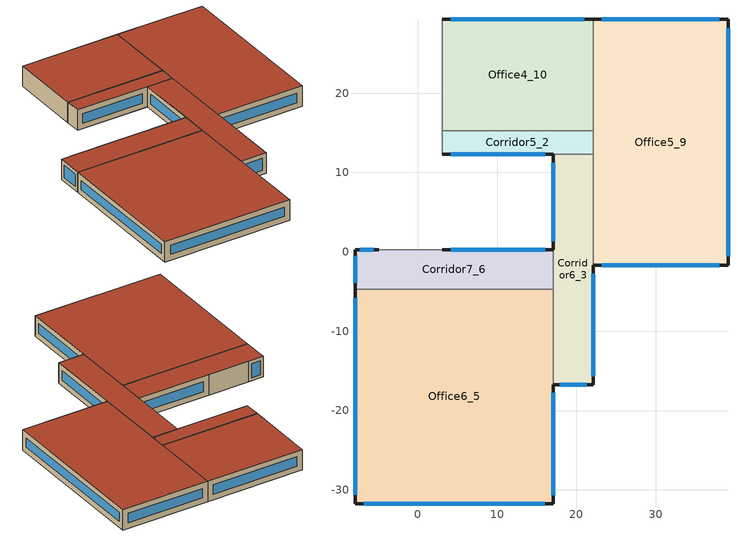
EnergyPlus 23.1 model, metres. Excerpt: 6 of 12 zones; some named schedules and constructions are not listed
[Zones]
Corridor5_2
 floor outside (90.1-2019 Nonresidential CZ 0 Exterior Floor (Mass)): 3.11,15.28 22.11,15.28 22.11,12.28 3.11,12.28 z7.07
 wall outside (90.1-2019 Nonresidential CZ 0 Exterior Wall (Mass)): 3.11,12.28 17.11,12.28 z7.07:11.07
 wall to Corridor4_4 (Interior Partition (Mass)): 3.11,15.28 3.11,12.28 z7.07:11.07
 wall to Corridor6_3 (Interior Partition (Mass)): 17.11,12.28 22.11,12.28 z7.07:11.07
 wall to Office5_9 (Interior Partition (Mass)): 22.11,12.28 22.11,15.28 z7.07:11.07
 wall to Office4_10 (Interior Partition (Mass)): 22.11,15.28 3.11,15.28 z7.07:11.07
 window (DoublePaneLoEe2): 4.16,12.28 16.05,12.28 z8.13:10.02
 roof outside (90.1-2019 Nonresidential CZ 0 Exterior Roof (Mass)): 3.11,15.28 3.11,12.28 22.11,12.28 22.11,15.28 z11.07
Corridor6_3
 floor outside (90.1-2019 Nonresidential CZ 0 Exterior Floor (Mass)): 17.11,12.28 22.11,12.28 22.11,-16.72 17.11,-16.72 z7.07
 wall outside (90.1-2019 Nonresidential CZ 0 Exterior Wall (Mass)): 17.11,12.28 17.11,0.28 / 17.11,-16.72 22.11,-16.72 22.11,-1.72 z7.07:11.07
 wall to Office6_5 (Interior Partition (Mass)): 17.11,-4.72 17.11,-16.72 z7.07:11.07
 wall to Corridor7_6 (Interior Partition (Mass)): 17.11,0.28 17.11,-4.72 z7.07:11.07
 wall to Office5_9 (Interior Partition (Mass)): 22.11,-1.72 22.11,12.28 z7.07:11.07
 window (DoublePaneLoEe2): 17.11,11.25 17.11,1.32 z8.11:10.04; 17.92,-16.72 21.29,-16.72 z7.89:10.26; 22.11,-15.65 22.11,-2.78 z8.14:10.01
 roof outside (90.1-2019 Nonresidential CZ 0 Exterior Roof (Mass)): 17.11,12.28 17.11,-16.72 22.11,-16.72 22.11,12.28 z11.07
Office6_5
 floor outside (90.1-2019 Nonresidential CZ 0 Exterior Floor (Mass)): -7.89,-31.72 -7.89,-4.72 17.11,-4.72 17.11,-31.72 z7.07
 wall outside (90.1-2019 Nonresidential CZ 0 Exterior Wall (Mass)): -7.89,-4.72 -7.89,-31.72 17.11,-31.72 17.11,-16.72 z7.07:11.07
 wall to Corridor7_6 (Interior Partition (Mass)): 17.11,-4.72 -7.89,-4.72 z7.07:11.07
 window (DoublePaneLoEe2): -6.77,-31.72 15.99,-31.72 z8.19:9.95; 17.11,-30.65 17.11,-17.78 z8.14:10.01; -7.89,-5.84 -7.89,-30.59 z8.2:9.95
 roof outside (90.1-2019 Nonresidential CZ 0 Exterior Roof (Mass)): -7.89,-31.72 17.11,-31.72 17.11,-4.72 -7.89,-4.72 z11.07
Corridor7_6
 floor outside (90.1-2019 Nonresidential CZ 0 Exterior Floor (Mass)): -7.89,-4.72 -7.89,0.28 17.11,0.28 17.11,-4.72 z7.07
 wall outside (90.1-2019 Nonresidential CZ 0 Exterior Wall (Mass)): -4.89,0.28 -7.89,0.28 -7.89,-4.72 / 17.11,0.28 3.11,0.28 z7.07:11.07
 wall to Corridor4_4 (Interior Partition (Mass)_FLIPPED): 3.11,0.28 -4.89,0.28 z7.07:11.07
 window (DoublePaneLoEe2): -5.52,0.28 -7.27,0.28 z7.7:10.45; 16.05,0.28 4.16,0.28 z8.13:10.02; -7.89,-0.53 -7.89,-3.9 z7.89:10.26
 roof outside (90.1-2019 Nonresidential CZ 0 Exterior Roof (Mass)): -7.89,-4.72 17.11,-4.72 17.11,0.28 -7.89,0.28 z11.07
Office5_9
 floor outside (90.1-2019 Nonresidential CZ 0 Exterior Floor (Mass)): 22.11,-1.72 22.11,29.28 39.11,29.28 39.11,-1.72 z7.07
 wall outside (90.1-2019 Nonresidential CZ 0 Exterior Wall (Mass)): 22.11,-1.72 39.11,-1.72 39.11,29.28 22.11,29.28 z7.07:11.07
 wall to Office4_10 (Interior Partition (Mass)): 22.11,29.28 22.11,15.28 z7.07:11.07
 window (DoublePaneLoEe2): 23.19,-1.72 38.02,-1.72 / 38.02,29.28 23.19,29.28 z8.16:9.99; 39.11,-0.58 39.11,28.15 z8.21:9.94
 roof outside (90.1-2019 Nonresidential CZ 0 Exterior Roof (Mass)): 22.11,-1.72 39.11,-1.72 39.11,29.28 22.11,29.28 z11.07
Office4_10
 floor outside (90.1-2019 Nonresidential CZ 0 Exterior Floor (Mass)): 3.11,29.28 22.11,29.28 22.11,15.28 3.11,15.28 z7.07
 wall outside (90.1-2019 Nonresidential CZ 0 Exterior Wall (Mass)): 22.11,29.28 3.11,29.28 z7.07:11.07
 wall to Corridor4_4 (Interior Partition (Mass)_FLIPPED): 3.11,29.28 3.11,15.28 z7.07:11.07
 window (DoublePaneLoEe2): 21.01,29.28 4.2,29.28 z8.17:9.98
 roof outside (90.1-2019 Nonresidential CZ 0 Exterior Roof (Mass)): 3.11,29.28 3.11,15.28 22.11,15.28 22.11,29.28 z11.07
[Schedule:Week:Daily]
NatVentAvail_Corridor3_1_8: cbb73d07-902a-4671-bbc8-ca8a6dde22cd, a71a417e-d4df-48dd-96e8-f5cebb9f622c, daca385f-3f03-440a-9516-d4134d30dc28, 3987a1c3-85bd-4c42-92fa-4025ebfa69ac, c6b34083-8a2e-4591-a558-b03e2efde80a, 2635f401-7cb6-4885-a873-d83ec9d3d333, b930cbea-39b9-4d41-bc41-e8a4113a257c, cbb73d07-902a-4671-bbc8-ca8a6dde22cd, cbb73d07-902a-4671-bbc8-ca8a6dde22cd, cbb73d07-902a-4671-bbc8-ca8a6dde22cd, cbb73d07-902a-4671-bbc8-ca8a6dde22cd, cbb73d07-902a-4671-bbc8-ca8a6dde22cd
NatVentAvail_Corridor3_1_9: 74230180-4c0a-41b1-a895-da9095738c02, acffe17d-ba74-4bf8-b001-e80e59c8c130, b930cbea-39b9-4d41-bc41-e8a4113a257c, 06485f3a-aade-423b-ac43-24b2eb0fab13, 358d3502-b07b-49e5-a001-90df4720419d, 2cb54b0b-2641-44c5-84a6-8f71fd106f59, 43399a00-a045-4d83-bbb2-3dfe9da4c5b4, 74230180-4c0a-41b1-a895-da9095738c02, 74230180-4c0a-41b1-a895-da9095738c02, 74230180-4c0a-41b1-a895-da9095738c02, 74230180-4c0a-41b1-a895-da9095738c02, 74230180-4c0a-41b1-a895-da9095738c02
NatVentAvail_Corridor3_1_10: a2fb1bfa-c4d9-4130-8ec6-f4b01a015260, b930cbea-39b9-4d41-bc41-e8a4113a257c, f4b05cfc-72e3-484a-9682-a873cfb7f05f, 30cb45e8-6afa-4cbb-8642-6ad9a42456a1, a5cee800-7363-4040-ad6f-e54c5ef976b2, 276f90fc-d980-4af6-b1d0-4bfffd4e3cd2, b50614cd-1746-4bc0-90f0-7d304ac52b2b, a2fb1bfa-c4d9-4130-8ec6-f4b01a015260, a2fb1bfa-c4d9-4130-8ec6-f4b01a015260, a2fb1bfa-c4d9-4130-8ec6-f4b01a015260, a2fb1bfa-c4d9-4130-8ec6-f4b01a015260, a2fb1bfa-c4d9-4130-8ec6-f4b01a015260
NatVentAvail_Corridor3_1_11: b930cbea-39b9-4d41-bc41-e8a4113a257c, 4f301a6f-236c-4310-9b20-a7926faac36f, de92f683-ff83-4cef-9dfa-bdbcabe8895b, 0b61f763-56c2-4a83-9a58-bfa3ed2d6a75, c97d197c-929e-405b-aa0c-30d4b1da4ddb, 45f0b060-53ba-409a-bbf3-dd96b4b6e9e0, 5263bc76-4f65-48ba-90d0-cb96716400e0, b930cbea-39b9-4d41-bc41-e8a4113a257c, b930cbea-39b9-4d41-bc41-e8a4113a257c, b930cbea-39b9-4d41-bc41-e8a4113a257c, b930cbea-39b9-4d41-bc41-e8a4113a257c, b930cbea-39b9-4d41-bc41-e8a4113a257c
NatVentAvail_Corridor3_1_12: be28e230-47f0-480d-8cf6-8eb2f75102ab, c5e26b82-dd70-43ee-84fd-6c98e4705544, 76a52eb4-657f-46a9-891e-94b723149b4f, 23f0be58-1a81-48a8-9a6c-16a9ccec1fa9, c3cb8121-0264-4a7e-8b99-b95473eaebcc, ab1708b4-9434-46e2-8958-fe9d345984b3, a81393ee-eb58-4265-bd76-0f3e2dc411dc, be28e230-47f0-480d-8cf6-8eb2f75102ab, be28e230-47f0-480d-8cf6-8eb2f75102ab, be28e230-47f0-480d-8cf6-8eb2f75102ab, be28e230-47f0-480d-8cf6-8eb2f75102ab, be28e230-47f0-480d-8cf6-8eb2f75102ab
NatVentAvail_Corridor3_1_13: 7d7b8a1c-40be-4adb-82cb-69551fb11ed8, e03a463f-97d7-43ff-b4ed-91e51b1cd1b7, 48262071-2428-4293-94b1-d23b179bbe88, 23e3fbca-68a9-4c4c-8488-be589f267f7b, 6676f34e-c470-47d3-b0b5-80ff68e93c25, 378217e3-61df-4a4c-928a-ff02ea0323e7, 0e8f5745-8426-43ae-ba44-12d5bdafcade, 7d7b8a1c-40be-4adb-82cb-69551fb11ed8, 7d7b8a1c-40be-4adb-82cb-69551fb11ed8, 7d7b8a1c-40be-4adb-82cb-69551fb11ed8, 7d7b8a1c-40be-4adb-82cb-69551fb11ed8, 7d7b8a1c-40be-4adb-82cb-69551fb11ed8
NatVentAvail_Corridor3_1_14: 06d83c67-cca3-4705-af22-2d178984e95e, 9b905370-de81-4ca0-a2c9-79d887a45048, f79c1e54-ff10-4702-a906-8a15145049de, db20b12c-3cb9-4ad7-8c3d-d81ca5d06d17, 7eb0a93c-7be0-43a1-90bd-2422bf6e2bb8, 485d5804-5f80-455c-acca-1022a8f79659, 643e037d-fe35-4a53-b04a-52931c3167e3, 06d83c67-cca3-4705-af22-2d178984e95e, 06d83c67-cca3-4705-af22-2d178984e95e, 06d83c67-cca3-4705-af22-2d178984e95e, 06d83c67-cca3-4705-af22-2d178984e95e, 06d83c67-cca3-4705-af22-2d178984e95e
NatVentAvail_Corridor3_1_15: a0c6edab-b14d-4783-89e0-9dc9a3df6dae, c78fc51e-dcba-485a-ab48-d8f216c6ec5d, 902277fd-d57e-4fb6-bea5-0ef18ca370a4, b393b628-0fa7-4727-933b-61eb40549425, 3c36fa1b-0849-4ff2-9c2d-48a09b6443c6, 98cd1a2e-8658-48e0-be66-a2b67b63571a, 2a14485f-f3bd-4161-82c7-3ce6857f129a, a0c6edab-b14d-4783-89e0-9dc9a3df6dae, a0c6edab-b14d-4783-89e0-9dc9a3df6dae, a0c6edab-b14d-4783-89e0-9dc9a3df6dae, a0c6edab-b14d-4783-89e0-9dc9a3df6dae, a0c6edab-b14d-4783-89e0-9dc9a3df6dae
NatVentAvail_Corridor3_1_16: 0494cb22-4b0c-4090-86ab-2b135fcda9cc, 4091c8a6-ed0a-4f1a-8fa1-ce8d32ba7d3f, 77219de6-0978-454d-a12b-65d9108a852f, adb7e2e0-dfce-4876-8cf2-3553914c4574, 8dd0a794-383e-4f22-b372-b699ebd0992f, 19f0c3df-5c98-4fde-ab79-ff35534fb66b, c2288193-e73d-474a-842d-96b0f3b79609, 0494cb22-4b0c-4090-86ab-2b135fcda9cc, 0494cb22-4b0c-4090-86ab-2b135fcda9cc, 0494cb22-4b0c-4090-86ab-2b135fcda9cc, 0494cb22-4b0c-4090-86ab-2b135fcda9cc, 0494cb22-4b0c-4090-86ab-2b135fcda9cc
NatVentAvail_Corridor3_1_17: 33109c49-f5d3-472f-bd17-42508a1ffa88, 1d1429a2-90b7-4f75-a421-6138da685bef, 5d7694ac-7888-40bc-8940-9f207f44aca5, 66aed7d0-7128-4772-8045-84ab34d9a687, 7d1ebb44-cce3-4f3a-92b2-8306892c4f7b, 08f4a819-a6b1-4143-8366-9abb118e4348, 1f6a0229-8a9e-4734-bf61-7de13560bf0e, 33109c49-f5d3-472f-bd17-42508a1ffa88, 33109c49-f5d3-472f-bd17-42508a1ffa88, 33109c49-f5d3-472f-bd17-42508a1ffa88, 33109c49-f5d3-472f-bd17-42508a1ffa88, 33109c49-f5d3-472f-bd17-42508a1ffa88
NatVentAvail_Corridor3_1_18: 1bd90e57-d958-4346-a1e2-0d562759d591, 586e52e9-df0d-4826-b975-b325054d28a0, 6803c44e-31c4-4556-93ed-9df1956b43a5, 1bd90e57-d958-4346-a1e2-0d562759d591, 4d91c5f3-340d-4dc3-9ada-8aad9df8c9d1, 2987e560-4526-436f-b8e1-48f2d278802f, e2f45772-32b8-4041-8102-7da9ada32e36, 1bd90e57-d958-4346-a1e2-0d562759d591, 1bd90e57-d958-4346-a1e2-0d562759d591, 1bd90e57-d958-4346-a1e2-0d562759d591, 1bd90e57-d958-4346-a1e2-0d562759d591, 1bd90e57-d958-4346-a1e2-0d562759d591
NatVentAvail_Corridor3_1_19: 9134048f-3859-4415-9ed4-f7444dcc507c, 6b69bab7-dd3d-4751-85fb-581a92924ee8, 62f0bce8-1881-4049-a340-c6674fdebec3, 36648d62-8a40-43e9-9982-2b92baa52a15, 162663a8-3a70-4395-b6a1-b9a779cff55a, 053bfc48-d830-411f-8911-2f244716abe2, 4a6a0131-60b4-48fc-ab76-053aea7ee0fe, 9134048f-3859-4415-9ed4-f7444dcc507c, 9134048f-3859-4415-9ed4-f7444dcc507c, 9134048f-3859-4415-9ed4-f7444dcc507c, 9134048f-3859-4415-9ed4-f7444dcc507c, 9134048f-3859-4415-9ed4-f7444dcc507c
NatVentAvail_Corridor3_1_20: f8345704-d31d-40fd-88b6-e4970249c293, 2ee20784-e430-4260-a4ce-600f60d78ab6, 9134048f-3859-4415-9ed4-f7444dcc507c, d11c283d-5dee-439d-b7f2-228566e91f22, 1217e71b-d2a7-41f2-a225-0d21ba4ecec7, 42528739-f633-49a2-a38b-8b929cf420f6, a367aa53-eeea-4ff7-897c-ef5e568e7c5e, f8345704-d31d-40fd-88b6-e4970249c293, f8345704-d31d-40fd-88b6-e4970249c293, f8345704-d31d-40fd-88b6-e4970249c293, f8345704-d31d-40fd-88b6-e4970249c293, f8345704-d31d-40fd-88b6-e4970249c293
NatVentAvail_Corridor3_1_21: 5eb2e546-f304-4a15-acfe-63f14c1946ad, 1dbcecba-8097-43f8-9d4c-f16a29861730, 003056ff-bbf4-44bc-9398-bf33fda58a93, 80cb1e91-8182-49b5-aa72-dbc3962e2512, 1c30971f-1879-430a-aa45-4df908731467, ee8e8f91-9dce-448e-8889-cd188c960ced, d9dad5fd-bbd4-48c7-b673-83944b43c590, 5eb2e546-f304-4a15-acfe-63f14c1946ad, 5eb2e546-f304-4a15-acfe-63f14c1946ad, 5eb2e546-f304-4a15-acfe-63f14c1946ad, 5eb2e546-f304-4a15-acfe-63f14c1946ad, 5eb2e546-f304-4a15-acfe-63f14c1946ad
NatVentAvail_Corridor3_1_22: bff58965-9f1a-46c8-9463-f46d51d88d8f, b315b1db-a6e0-4038-a913-d38542d5fbd4, 05569052-b2ac-4bce-ad88-8a61c5fc8969, defb32ea-24f4-4e4b-8716-19d31397d206, a6e113e6-9fa4-4505-a05b-824c0247aeb1, ace6e12e-48a4-4ecd-a18d-52a5a243a985, 6dc2537d-0a03-47fa-a77c-5a833ab77bb5, bff58965-9f1a-46c8-9463-f46d51d88d8f, bff58965-9f1a-46c8-9463-f46d51d88d8f, bff58965-9f1a-46c8-9463-f46d51d88d8f, bff58965-9f1a-46c8-9463-f46d51d88d8f, bff58965-9f1a-46c8-9463-f46d51d88d8f
NatVentAvail_Corridor3_1_23: 6b015fcc-1c3c-4941-b25b-f88bba430fe4, 1dc23990-b21d-44e6-a830-d137ce4edb57, 93058f61-8a61-4dce-a8a6-d366de03bb96, 26e5e8ca-6ab7-45f0-868d-c5f2426f1d02, 5ed198e5-c42d-4b32-b84f-91fddf4d7995, c61aa55f-19a6-452c-be75-6b025725d57b, bfbf23fb-7f60-4e1d-80c7-f9bfacc2235e, 6b015fcc-1c3c-4941-b25b-f88bba430fe4, 6b015fcc-1c3c-4941-b25b-f88bba430fe4, 6b015fcc-1c3c-4941-b25b-f88bba430fe4, 6b015fcc-1c3c-4941-b25b-f88bba430fe4, 6b015fcc-1c3c-4941-b25b-f88bba430fe4
NatVentAvail_Corridor3_1_24: d81008ea-0ef1-42f4-8b93-116913177856, ff39baec-7d08-42bb-9ca7-c08e12b31a75, 952e38fc-f187-46c2-8118-2f22b7edbe8e, 661f89e0-2c77-4466-9659-9a4d4e0955ed, a24e817e-d7c4-4e9d-84f7-0d731f938faa, 8c9ef089-44e7-49b0-b9a2-d15373f7c266, cfbebe6c-322a-44fe-82de-5dace4b901e1, d81008ea-0ef1-42f4-8b93-116913177856, d81008ea-0ef1-42f4-8b93-116913177856, d81008ea-0ef1-42f4-8b93-116913177856, d81008ea-0ef1-42f4-8b93-116913177856, d81008ea-0ef1-42f4-8b93-116913177856
NatVentAvail_Corridor3_1_25: cf390dac-a6b0-493e-b0ab-5dfc42f325a2, e2168ef2-75c0-4e54-aeeb-574722865ae5, 3612b8da-0a1d-4bb5-975c-bc49aac4a66a, 2a12ae5c-28bb-47a0-9583-b887f3a75423, 0f064b5b-c240-4889-b312-b1afbb1b3080, 480564b9-6e69-421f-9da6-98e190945bc0, 0b282aca-63d1-4592-9092-9f908b255c2f, cf390dac-a6b0-493e-b0ab-5dfc42f325a2, cf390dac-a6b0-493e-b0ab-5dfc42f325a2, cf390dac-a6b0-493e-b0ab-5dfc42f325a2, cf390dac-a6b0-493e-b0ab-5dfc42f325a2, cf390dac-a6b0-493e-b0ab-5dfc42f325a2
NatVentAvail_Corridor3_1_26: ab5e79c8-c731-4c4b-9b19-0cbc05421b53, 3d7cd9c2-9e2f-4e36-afe2-d09dc96656b8, c1883777-db42-48fb-913a-34224a057195, c442618a-c6bb-4b57-b794-ed35fa7a8599, 88c542ff-a565-43e3-bf89-3be04c31fac9, 68484347-67a9-4969-9549-f2269ef15901, 8b0c793b-0cc6-4793-afe8-5518564d05c5, ab5e79c8-c731-4c4b-9b19-0cbc05421b53, ab5e79c8-c731-4c4b-9b19-0cbc05421b53, ab5e79c8-c731-4c4b-9b19-0cbc05421b53, ab5e79c8-c731-4c4b-9b19-0cbc05421b53, ab5e79c8-c731-4c4b-9b19-0cbc05421b53
NatVentAvail_Corridor3_1_27: b532e9f1-5cc5-407f-8e95-a1f0581b48a0, eecf37eb-63f2-4172-8db8-663c2075951e, de0cee79-f4e2-43f8-85f6-0c5ec25d84fc, 366290a2-953d-48a8-8a2c-5b778ea93e2c, 80b5f057-fb8e-46b0-a4ec-d8eb5165deb7, 3a6c8460-1b3c-4491-982d-6ef82747092e, ededa92f-c344-4d5c-9023-077afd832e67, b532e9f1-5cc5-407f-8e95-a1f0581b48a0, b532e9f1-5cc5-407f-8e95-a1f0581b48a0, b532e9f1-5cc5-407f-8e95-a1f0581b48a0, b532e9f1-5cc5-407f-8e95-a1f0581b48a0, b532e9f1-5cc5-407f-8e95-a1f0581b48a0
NatVentAvail_Corridor3_1_28: 0fb96043-629a-4eba-a1f0-31ff6c97335b, e1fb9978-9800-47b8-87b2-577aa9bc38ed, 7ad6bfde-2474-4cbd-a92a-e1b1bce9b70d, 99a48a99-d27e-4c86-b699-a55d902ae00e, 66aed7d0-7128-4772-8045-84ab34d9a687, 7ac3ae6c-6db0-416c-8dca-e7cf8c18f3f7, 5eb2e546-f304-4a15-acfe-63f14c1946ad, 0fb96043-629a-4eba-a1f0-31ff6c97335b, 0fb96043-629a-4eba-a1f0-31ff6c97335b, 0fb96043-629a-4eba-a1f0-31ff6c97335b, 0fb96043-629a-4eba-a1f0-31ff6c97335b, 0fb96043-629a-4eba-a1f0-31ff6c97335b
NatVentAvail_Corridor3_1_29: 833e0c65-b258-4c05-8b50-3be3c502e880, 36008108-1eb2-4853-a6e7-693b7c98b7b7, fa24099c-fc46-4c95-9ba8-4aaceaa2db06, 3b358c82-70ed-4e00-abaf-ae6bd9c25d5b, 66aed7d0-7128-4772-8045-84ab34d9a687, 66aed7d0-7128-4772-8045-84ab34d9a687, 28af5d3a-b3da-4764-848b-a33b866506bd, 833e0c65-b258-4c05-8b50-3be3c502e880, 833e0c65-b258-4c05-8b50-3be3c502e880, 833e0c65-b258-4c05-8b50-3be3c502e880, 833e0c65-b258-4c05-8b50-3be3c502e880, 833e0c65-b258-4c05-8b50-3be3c502e880
NatVentAvail_Corridor3_1_30: 054ce260-fa0a-4ee8-8cf5-b3ef76e8524d, b930cbea-39b9-4d41-bc41-e8a4113a257c, f64eb939-440b-4b6f-9ad8-8afa15336bed, b633969e-3a8a-4afa-bf00-228a451d54bd, 1a973419-1e47-4710-9e74-32920631ef2c, 833b29b5-e2fd-4f22-b75b-594ffbea0386, 55ec55d4-fe4c-4e88-9d37-4ec309934865, 054ce260-fa0a-4ee8-8cf5-b3ef76e8524d, 054ce260-fa0a-4ee8-8cf5-b3ef76e8524d, 054ce260-fa0a-4ee8-8cf5-b3ef76e8524d, 054ce260-fa0a-4ee8-8cf5-b3ef76e8524d, 054ce260-fa0a-4ee8-8cf5-b3ef76e8524d
NatVentAvail_Corridor3_1_31: 871335e7-5461-4a45-9987-77f9073991ba, d11c283d-5dee-439d-b7f2-228566e91f22, fa24099c-fc46-4c95-9ba8-4aaceaa2db06, f6a4d7d8-0012-4467-8c63-d6d972675929, fd9623e8-7281-4809-8799-ad86b18f448e, c321b790-a382-4bc5-81ad-44893205e578, 09ffdced-31e2-48ff-aaca-34cf5b686207, 871335e7-5461-4a45-9987-77f9073991ba, 871335e7-5461-4a45-9987-77f9073991ba, 871335e7-5461-4a45-9987-77f9073991ba, 871335e7-5461-4a45-9987-77f9073991ba, 871335e7-5461-4a45-9987-77f9073991ba
NatVentAvail_Corridor3_1_32: b0704ff8-1304-4a95-ad68-2416e600bcef, 46da602b-4ed2-4c78-8b61-70fed66ddd43, d7c79b50-0c8e-43cd-b7b6-5e0157c4b51c, 433ecec4-9c22-43fe-ad96-76d9ab120c43, b7fcda87-b28d-4459-aa97-5427d66b0ebe, 6d01fbac-3dae-4c19-9ffc-6c94d5c21f34, e3185faa-7fa8-4afd-8688-40d07bcee633, b0704ff8-1304-4a95-ad68-2416e600bcef, b0704ff8-1304-4a95-ad68-2416e600bcef, b0704ff8-1304-4a95-ad68-2416e600bcef, b0704ff8-1304-4a95-ad68-2416e600bcef, b0704ff8-1304-4a95-ad68-2416e600bcef
NatVentAvail_Corridor3_1_33: 7fa0f07e-5695-4416-8ca5-5858fd257a59, 15750c7c-bc88-4fba-b681-886960c94160, d8c070f4-0b3b-4b56-aaef-aeb245bb8b20, bc7a3619-8a33-4c57-8245-2976ca370995, a785107e-501f-4021-b728-1b0587c82fd1, 003056ff-bbf4-44bc-9398-bf33fda58a93, 4d18d2ac-6b73-4269-85ad-400b08a21c5f, 7fa0f07e-5695-4416-8ca5-5858fd257a59, 7fa0f07e-5695-4416-8ca5-5858fd257a59, 7fa0f07e-5695-4416-8ca5-5858fd257a59, 7fa0f07e-5695-4416-8ca5-5858fd257a59, 7fa0f07e-5695-4416-8ca5-5858fd257a59
NatVentAvail_Corridor3_1_34: 7ac074e6-fa27-4548-bb6b-2d8be2097db8, 210d9d14-c652-4047-b80b-96d1eeb430a6, 4d3406c0-467b-4c6d-ad3b-680af0e7b734, c0939167-b2da-4827-8dd7-cc52ad57055f, 9445699b-b4ef-4317-8c12-a48dcc994979, 5ffa1d28-7272-4dba-837e-875be24caef8, 22a4e716-60c4-4fd2-b1d3-af169cdc5175, 7ac074e6-fa27-4548-bb6b-2d8be2097db8, 7ac074e6-fa27-4548-bb6b-2d8be2097db8, 7ac074e6-fa27-4548-bb6b-2d8be2097db8, 7ac074e6-fa27-4548-bb6b-2d8be2097db8, 7ac074e6-fa27-4548-bb6b-2d8be2097db8
NatVentAvail_Corridor3_1_35: 10f46957-c14c-40c1-888a-ab47b0e53812, 22780c4f-40ae-4bb6-8355-ff615b0a914d, 60439f76-d454-422c-9118-9fcac7943ff4, 66fe8104-bc31-4536-8132-a7c72076e130, 81d55f83-0206-4f80-bb88-e9742a553588, 818af9a8-0244-4f70-8b61-f0f6c1ce97af, 6e56d63a-0bde-4164-a57e-2884e03e9fe0, 10f46957-c14c-40c1-888a-ab47b0e53812, 10f46957-c14c-40c1-888a-ab47b0e53812, 10f46957-c14c-40c1-888a-ab47b0e53812, 10f46957-c14c-40c1-888a-ab47b0e53812, 10f46957-c14c-40c1-888a-ab47b0e53812
NatVentAvail_Corridor3_1_36: 379e3bd8-afff-4b88-8358-b7ab65219ed3, f8345704-d31d-40fd-88b6-e4970249c293, 41d75a5d-196f-4858-b474-6630abd16e93, b746dec9-6a0e-4726-8efb-e00b6be6b6d2, 5fa33f8c-6d6d-4c77-815f-692242e88418, 5f07cccf-6a91-47f8-bfbc-7ac40f07d129, 3612b8da-0a1d-4bb5-975c-bc49aac4a66a, 379e3bd8-afff-4b88-8358-b7ab65219ed3, 379e3bd8-afff-4b88-8358-b7ab65219ed3, 379e3bd8-afff-4b88-8358-b7ab65219ed3, 379e3bd8-afff-4b88-8358-b7ab65219ed3, 379e3bd8-afff-4b88-8358-b7ab65219ed3
NatVentAvail_Corridor3_1_37: 66aed7d0-7128-4772-8045-84ab34d9a687, e1333b56-60b0-46c2-99e9-4b3591b37579, 9c2a3811-e186-4dbc-9ce4-8f3f45987036, 979d3669-7252-4693-95bf-934e8a986e31, 70976841-2139-4231-8b80-916de2d8a35d, fbfd6f06-c4d6-4238-99d3-798bb2f8b9d1, 6bfcc87b-3a31-4a5d-be6e-5004e30752ce, 66aed7d0-7128-4772-8045-84ab34d9a687, 66aed7d0-7128-4772-8045-84ab34d9a687, 66aed7d0-7128-4772-8045-84ab34d9a687, 66aed7d0-7128-4772-8045-84ab34d9a687, 66aed7d0-7128-4772-8045-84ab34d9a687
NatVentAvail_Corridor3_1_38: 5a6692c2-3bd8-4093-b113-b5a800b7b418, d4361af9-c30c-4cfe-a39b-63a769bc19ac, 379e3bd8-afff-4b88-8358-b7ab65219ed3, 695b6030-9e3e-4954-b216-5e6b86a34fe8, dc53c112-40f2-4c8b-9390-7969de84fa6e, a5a94236-775a-46d3-be72-c2ee07c254b3, 873a763a-ffd0-4bc8-a8a6-6ae48cfea177, 5a6692c2-3bd8-4093-b113-b5a800b7b418, 5a6692c2-3bd8-4093-b113-b5a800b7b418, 5a6692c2-3bd8-4093-b113-b5a800b7b418, 5a6692c2-3bd8-4093-b113-b5a800b7b418, 5a6692c2-3bd8-4093-b113-b5a800b7b418
NatVentAvail_Corridor3_1_39: c2ac46ce-d703-499b-8642-5c076bb1a8c2, 4793df50-d3dc-4ba1-b29c-eaa3c637cd65, 45903201-a7ff-4873-9a96-1d8e6987fc98, 386deaf9-955a-441f-9b6e-b87d8cf3bdbd, 31d54c57-7f11-47a5-91bc-da82901dc5e8, 3d741f9f-b7fd-447e-acd1-030f773e8d0d, 66aed7d0-7128-4772-8045-84ab34d9a687, c2ac46ce-d703-499b-8642-5c076bb1a8c2, c2ac46ce-d703-499b-8642-5c076bb1a8c2, c2ac46ce-d703-499b-8642-5c076bb1a8c2, c2ac46ce-d703-499b-8642-5c076bb1a8c2, c2ac46ce-d703-499b-8642-5c076bb1a8c2
NatVentAvail_Corridor3_1_40: 3b358c82-70ed-4e00-abaf-ae6bd9c25d5b, 7340dfe7-eec6-4b0e-83a4-b6cdf010f203, b6c4c231-e14a-40f4-bf9b-4594033bda49, e2fee009-560b-47de-9586-2aa2f3331620, e57c7aef-429a-4d27-b817-a1a3ec8cd3f7, 24126a3f-e6b2-4942-917d-95195d687403, 9ad36c0f-3baf-455e-95b6-55d1f226b5a4, 3b358c82-70ed-4e00-abaf-ae6bd9c25d5b, 3b358c82-70ed-4e00-abaf-ae6bd9c25d5b, 3b358c82-70ed-4e00-abaf-ae6bd9c25d5b, 3b358c82-70ed-4e00-abaf-ae6bd9c25d5b, 3b358c82-70ed-4e00-abaf-ae6bd9c25d5b
NatVentAvail_Corridor3_1_41: 50cf436a-0fc2-4e54-9619-dfd907ff311a, 2647da30-0df1-41d4-a8f1-dbad08f2a42d, 2e7e4cbf-6c4f-4327-9916-3c109d2912da, 13b21d6e-0821-49a6-8c11-05e50adfc5c4, 166c80a1-bd5b-4c37-a467-a77ca881db07, 8a755759-84b5-4e14-aa9a-4447b05f04cb, 67d919c1-333d-4c8c-8cb4-091cb40a8271, 50cf436a-0fc2-4e54-9619-dfd907ff311a, 50cf436a-0fc2-4e54-9619-dfd907ff311a, 50cf436a-0fc2-4e54-9619-dfd907ff311a, 50cf436a-0fc2-4e54-9619-dfd907ff311a, 50cf436a-0fc2-4e54-9619-dfd907ff311a
NatVentAvail_Corridor3_1_42: dfa1d1a1-a240-4356-b6dd-7c72ad58c21e, 824ba681-8fe7-4c19-bca1-cffc6128756d, 7293414a-dfbf-445f-83dd-ed8eccbb98b2, 8f54e5d2-a9b2-488f-804d-a8c4827b04a9, 96c62d7d-f713-4e13-acb9-24721f3b48c4, 712e5a8b-d445-4563-8be7-7bf89d170922, e9e35e31-3dd4-4370-be52-59d8dd7e1b65, dfa1d1a1-a240-4356-b6dd-7c72ad58c21e, dfa1d1a1-a240-4356-b6dd-7c72ad58c21e, dfa1d1a1-a240-4356-b6dd-7c72ad58c21e, dfa1d1a1-a240-4356-b6dd-7c72ad58c21e, dfa1d1a1-a240-4356-b6dd-7c72ad58c21e
NatVentAvail_Corridor3_1_43: a5c1f2f4-ae9a-427a-83af-6f2081725214, 3cd9093f-16f6-450c-bd87-b75ea1c9f8c0, 11197a7d-2cf5-4a3a-b53b-c7425a4f4725, b772389e-d027-4e19-9363-2279f67ab120, 0a6beafd-9649-4f8b-9b98-5771586d6be2, 0e4a4c7a-97de-49a6-bbc2-b95a9a450003, 97319662-3008-42c6-898f-9a583bf7c875, a5c1f2f4-ae9a-427a-83af-6f2081725214, a5c1f2f4-ae9a-427a-83af-6f2081725214, a5c1f2f4-ae9a-427a-83af-6f2081725214, a5c1f2f4-ae9a-427a-83af-6f2081725214, a5c1f2f4-ae9a-427a-83af-6f2081725214
NatVentAvail_Corridor3_1_44: a779107e-77a2-4bf5-a5cd-e0b9ab3ca369, 2cc14214-4a17-431f-b3e2-6287a0eebc72, de160c68-7370-4ca4-ac2f-c85aaea4b271, e066c5fe-9726-4678-845b-fbcbf02c1c73, 7f05cdac-83f3-426f-aeee-058729faae82, da258078-2599-4441-8251-f2a8ed56b9ff, e961eb69-6196-47ee-a5ab-4609efecf080, a779107e-77a2-4bf5-a5cd-e0b9ab3ca369, a779107e-77a2-4bf5-a5cd-e0b9ab3ca369, a779107e-77a2-4bf5-a5cd-e0b9ab3ca369, a779107e-77a2-4bf5-a5cd-e0b9ab3ca369, a779107e-77a2-4bf5-a5cd-e0b9ab3ca369
NatVentAvail_Corridor3_1_45: b9f31716-6f31-4541-9ba2-50344bcb8c95, b930cbea-39b9-4d41-bc41-e8a4113a257c, 7f1fb89a-3084-47ba-ae63-e171ece6ad76, 7c3cc457-56e0-4293-8ff5-62cc353214ff, 45903201-a7ff-4873-9a96-1d8e6987fc98, 847d9462-010c-433f-af47-e00057295ef7, b9f31716-6f31-4541-9ba2-50344bcb8c95, b9f31716-6f31-4541-9ba2-50344bcb8c95, b9f31716-6f31-4541-9ba2-50344bcb8c95, b9f31716-6f31-4541-9ba2-50344bcb8c95, b9f31716-6f31-4541-9ba2-50344bcb8c95, b9f31716-6f31-4541-9ba2-50344bcb8c95
NatVentAvail_Corridor3_1_46: 2f068140-464e-4d33-ad4d-cbae9a3e1bc4, 824ba681-8fe7-4c19-bca1-cffc6128756d, 3ec83101-8f56-44ee-9ed5-cf1d06126cc0, 4017bf4a-3589-45be-b8bb-76c6ceced9e4, 46afd1bf-ce16-4cde-a2eb-bdcc5a917640, 89843bde-592a-4f8b-95a4-f3477f7bf965, fa9d65f5-ce2b-488a-ad0c-46271d732b47, 2f068140-464e-4d33-ad4d-cbae9a3e1bc4, 2f068140-464e-4d33-ad4d-cbae9a3e1bc4, 2f068140-464e-4d33-ad4d-cbae9a3e1bc4, 2f068140-464e-4d33-ad4d-cbae9a3e1bc4, 2f068140-464e-4d33-ad4d-cbae9a3e1bc4
NatVentAvail_Corridor3_1_47: d9e10ad7-51fd-4145-b6e7-93014b8f2588, e57aa025-f74d-44c8-ad91-8f324a09d30a, 946c4e68-09f5-4f11-9aed-95c10ce84668, d8932f60-c0a6-4387-9e1a-813696adf7f9, c98b6996-4ffd-4d41-8912-da14493215a4, 2e18ff48-5f9d-476e-b326-106a550564fb, 32e00edb-47e2-4eae-804b-9b9980c6fa99, d9e10ad7-51fd-4145-b6e7-93014b8f2588, d9e10ad7-51fd-4145-b6e7-93014b8f2588, d9e10ad7-51fd-4145-b6e7-93014b8f2588, d9e10ad7-51fd-4145-b6e7-93014b8f2588, d9e10ad7-51fd-4145-b6e7-93014b8f2588
NatVentAvail_Corridor3_1_48: 1d44939e-a907-4168-b92c-8ba9d336e79e, 6cd4a709-afa0-4b95-bb14-157b0a83d5ba, 41473d56-74af-4c88-9101-7f32721c54e1, dc852143-0bb0-42a9-ac2e-99d3bc655bf2, 76882299-0c36-46cb-a397-7691c0ed277e, e48911b6-987d-4dbf-ab65-d282ab3fb483, ea042886-315d-4c8d-b018-539c2f725a75, 1d44939e-a907-4168-b92c-8ba9d336e79e, 1d44939e-a907-4168-b92c-8ba9d336e79e, 1d44939e-a907-4168-b92c-8ba9d336e79e, 1d44939e-a907-4168-b92c-8ba9d336e79e, 1d44939e-a907-4168-b92c-8ba9d336e79e
NatVentAvail_Corridor3_1_49: ca57bcbc-12f7-49bb-82a5-0c9e4e5dd167, a6a27a87-4e34-4a7d-8efd-05889b22b597, 8c7d7e3f-dd81-4de0-8571-9261eabf6db6, 4480cba3-b44f-48b2-a9a1-08f392aea732, 943d6d1e-1e94-4810-9989-480de998c5ae, 36f0d60e-f698-4391-bf0f-744799e2ef16, 8ac1d95d-96e7-48e2-83b5-6a5e3e9713d4, ca57bcbc-12f7-49bb-82a5-0c9e4e5dd167, ca57bcbc-12f7-49bb-82a5-0c9e4e5dd167, ca57bcbc-12f7-49bb-82a5-0c9e4e5dd167, ca57bcbc-12f7-49bb-82a5-0c9e4e5dd167, ca57bcbc-12f7-49bb-82a5-0c9e4e5dd167
NatVentAvail_Corridor3_1_50: f1408c1c-1257-4793-bf68-a6430b0ba2e4, b6c4c231-e14a-40f4-bf9b-4594033bda49, 6eb091f9-cfdd-4e0f-86e4-9d01e58cf513, 52a766e8-2e67-4868-869b-202642312fd1, 99d8494d-338e-4d5f-9e86-98e8d121d9ac, 2ceb80d7-42e1-4379-b31c-49ad59509332, b1d4242b-1cb3-4e89-ac94-0b46fe67734f, f1408c1c-1257-4793-bf68-a6430b0ba2e4, f1408c1c-1257-4793-bf68-a6430b0ba2e4, f1408c1c-1257-4793-bf68-a6430b0ba2e4, f1408c1c-1257-4793-bf68-a6430b0ba2e4, f1408c1c-1257-4793-bf68-a6430b0ba2e4
NatVentAvail_Corridor3_1_51: 097c0ba5-5173-4d04-97af-a5ec81812edc, a338013e-b9f0-4902-9644-a3232e02099a, f7e3c77e-5449-477e-a471-9f25252e6c5f, 67953caa-6fbe-4459-a01d-3ac6bac9e99b, d0571d5d-8edd-40a7-8ed0-0ffebc72d55c, 9a06251b-1e92-44a9-9911-779338e8aaf9, c321b790-a382-4bc5-81ad-44893205e578, 097c0ba5-5173-4d04-97af-a5ec81812edc, 097c0ba5-5173-4d04-97af-a5ec81812edc, 097c0ba5-5173-4d04-97af-a5ec81812edc, 097c0ba5-5173-4d04-97af-a5ec81812edc, 097c0ba5-5173-4d04-97af-a5ec81812edc
NatVentAvail_Corridor3_1_52: 24820846-7d14-43a7-9a9e-707d37791b36, 24820846-7d14-43a7-9a9e-707d37791b36, 24820846-7d14-43a7-9a9e-707d37791b36, 24820846-7d14-43a7-9a9e-707d37791b36, 24820846-7d14-43a7-9a9e-707d37791b36, 24820846-7d14-43a7-9a9e-707d37791b36, 24820846-7d14-43a7-9a9e-707d37791b36, 24820846-7d14-43a7-9a9e-707d37791b36, 24820846-7d14-43a7-9a9e-707d37791b36, 24820846-7d14-43a7-9a9e-707d37791b36, 24820846-7d14-43a7-9a9e-707d37791b36, 24820846-7d14-43a7-9a9e-707d37791b36
CoolAvail_Corridor5_2_0: e8a7a456-f35c-41db-abb5-3854b57a4a8d, 430e0d3d-58c2-4aec-afdb-d605db7b8648, ab0c3027-7817-4d72-b5c0-cd980231a761, 14b6d13f-a473-471b-9fbb-08d581a0ce02, a48b88f9-07e0-4010-96dc-59713181a363, 89de34d2-2dd9-4049-9d22-85784dc181bc, 338409f4-23da-4a95-87bb-b5453c6bfbe3, e8a7a456-f35c-41db-abb5-3854b57a4a8d, e8a7a456-f35c-41db-abb5-3854b57a4a8d, e8a7a456-f35c-41db-abb5-3854b57a4a8d, e8a7a456-f35c-41db-abb5-3854b57a4a8d, e8a7a456-f35c-41db-abb5-3854b57a4a8d
CoolAvail_Corridor5_2_1: 7b3c559d-0aef-43ea-a2ce-0318257733e3, e7ed4a42-523c-45b9-9ee1-2246b49d0102, d9997ec5-5d7d-4562-a451-0712c9815192, efa306bb-c40d-4702-b829-d0e4e0c31acd, 5be4ba0f-0204-4927-8aec-d1636d45171a, 2f66b8c4-6ef0-4fbd-8ce6-974ce3c89f0c, caf824a4-a3be-4083-a551-7f421d542df5, 7b3c559d-0aef-43ea-a2ce-0318257733e3, 7b3c559d-0aef-43ea-a2ce-0318257733e3, 7b3c559d-0aef-43ea-a2ce-0318257733e3, 7b3c559d-0aef-43ea-a2ce-0318257733e3, 7b3c559d-0aef-43ea-a2ce-0318257733e3
CoolAvail_Corridor5_2_2: a9c2fa70-b016-4470-8a54-b6d90d6445cd, f058fb93-0cec-49a4-ae9b-0f11016973ab, 5be4ba0f-0204-4927-8aec-d1636d45171a, 06497613-a484-4b64-b070-3ea0d2b0b9f8, 430e0d3d-58c2-4aec-afdb-d605db7b8648, a5c7f385-74d1-49b4-a6a0-fcf7fbfdf335, b03e3c72-2ed8-495e-a120-07ad8ab622b6, a9c2fa70-b016-4470-8a54-b6d90d6445cd, a9c2fa70-b016-4470-8a54-b6d90d6445cd, a9c2fa70-b016-4470-8a54-b6d90d6445cd, a9c2fa70-b016-4470-8a54-b6d90d6445cd, a9c2fa70-b016-4470-8a54-b6d90d6445cd
CoolAvail_Corridor5_2_3: 373ca95a-3a92-431b-a200-0ffc7b791353, 6dc2537d-0a03-47fa-a77c-5a833ab77bb5, 5647ce69-c422-4e35-89d0-5af521a42bc6, d5f30222-38cf-4038-b513-648505a551c6, c792bcbf-a619-4ebe-8713-6b6357345cc9, e8a7a456-f35c-41db-abb5-3854b57a4a8d, 889504ed-cc3c-4478-a401-feaf151c3374, 373ca95a-3a92-431b-a200-0ffc7b791353, 373ca95a-3a92-431b-a200-0ffc7b791353, 373ca95a-3a92-431b-a200-0ffc7b791353, 373ca95a-3a92-431b-a200-0ffc7b791353, 373ca95a-3a92-431b-a200-0ffc7b791353
CoolAvail_Corridor5_2_4: 2a90f5af-cd0d-443e-9909-4e66b2a6d2b5, 9dbb1a9e-6cc1-4dac-8232-0f6dc888a239, cea3bf1f-08fe-4b46-bf2d-c052a72e6e5e, 2d981932-6704-4ae0-a46d-5f3c6e4c6215, 68609801-f603-4097-ab0d-d89a0fc87fb2, adb6c0a4-ca9f-4441-89a3-ae0cf890318a, 9dbb1a9e-6cc1-4dac-8232-0f6dc888a239, 2a90f5af-cd0d-443e-9909-4e66b2a6d2b5, 2a90f5af-cd0d-443e-9909-4e66b2a6d2b5, 2a90f5af-cd0d-443e-9909-4e66b2a6d2b5, 2a90f5af-cd0d-443e-9909-4e66b2a6d2b5, 2a90f5af-cd0d-443e-9909-4e66b2a6d2b5
CoolAvail_Corridor5_2_5: 708b9954-edd7-4bbf-8c99-ca9d8d469657, 00b832de-05ed-48ef-98f5-8f74b3b03503, 37315c7c-481e-4722-a85a-669573da209f, 589703e0-bfca-48af-8786-e0e7de1ee020, 181bb2ad-51ec-49a2-ab54-77d58055a621, 04a06db5-088c-488e-bfea-54bbf27261c0, f03d95e4-1a2e-46ff-953e-a599571f40be, 708b9954-edd7-4bbf-8c99-ca9d8d469657, 708b9954-edd7-4bbf-8c99-ca9d8d469657, 708b9954-edd7-4bbf-8c99-ca9d8d469657, 708b9954-edd7-4bbf-8c99-ca9d8d469657, 708b9954-edd7-4bbf-8c99-ca9d8d469657
CoolAvail_Corridor5_2_6: 763d8b08-041d-4d45-a9cb-637f78540a08, 4d3406c0-467b-4c6d-ad3b-680af0e7b734, 4aae2a72-40b9-4954-b485-188fa409fe7d, 1b44bebf-92d4-4b8f-8272-5a0bedab0afa, 5cf1e3a8-82eb-4254-b502-c91e25a3afa1, d07a21bb-0a85-4795-879c-b45a037fd7d7, 666cb8e4-9a2e-47ca-baee-c9bf0db00492, 763d8b08-041d-4d45-a9cb-637f78540a08, 763d8b08-041d-4d45-a9cb-637f78540a08, 763d8b08-041d-4d45-a9cb-637f78540a08, 763d8b08-041d-4d45-a9cb-637f78540a08, 763d8b08-041d-4d45-a9cb-637f78540a08
CoolAvail_Corridor5_2_7: 02bd2350-1d92-4ef1-a3a6-8ae0f770aff8, 87104bfd-c2cb-46b7-97c8-a85a4f3c4e5a, b176fb6c-0df1-49e1-9448-16574a62d4b9, 84d90c66-08b4-4e4b-bf92-3c48665a6fe4, 848340ce-c395-4f50-b10f-20741e8042dd, 4f314c9a-045a-48cf-ab06-161634ac78b8, c3bd551a-a8e8-46ac-b62b-1fd2096f9fad, 02bd2350-1d92-4ef1-a3a6-8ae0f770aff8, 02bd2350-1d92-4ef1-a3a6-8ae0f770aff8, 02bd2350-1d92-4ef1-a3a6-8ae0f770aff8, 02bd2350-1d92-4ef1-a3a6-8ae0f770aff8, 02bd2350-1d92-4ef1-a3a6-8ae0f770aff8
CoolAvail_Corridor5_2_8: de32bc3c-c84e-45fa-900c-e48919e7307b, 7f8cfb6d-d4ad-4be6-b8c5-9fc9fcf38a63, d43daf61-b4b2-49c9-b7ea-f4bd62ad3a3d, 1e3f5b16-62ff-446e-b0f7-cd8578450525, 29c9e868-5bff-42eb-96b2-d0aec8542b23, 112673eb-49f6-49a1-bf5a-37b087540884, b69a8a62-896b-4ef4-a422-0ec6a2615c67, de32bc3c-c84e-45fa-900c-e48919e7307b, de32bc3c-c84e-45fa-900c-e48919e7307b, de32bc3c-c84e-45fa-900c-e48919e7307b, de32bc3c-c84e-45fa-900c-e48919e7307b, de32bc3c-c84e-45fa-900c-e48919e7307b
CoolAvail_Corridor5_2_9: 46f6d721-6904-4906-a337-3fc8ccbf81c3, 99b2a00a-68f2-4733-a140-8dbf0ac83a47, b69a8a62-896b-4ef4-a422-0ec6a2615c67, ab8a47f2-c8a9-4fac-9f75-a7c98ebd7916, 81620e2a-9733-4252-8ca6-ecea10aae41b, 388ae72f-5bdd-440c-8034-bae72f65dd33, c9316155-35b1-401e-926d-4808752c8ce7, 46f6d721-6904-4906-a337-3fc8ccbf81c3, 46f6d721-6904-4906-a337-3fc8ccbf81c3, 46f6d721-6904-4906-a337-3fc8ccbf81c3, 46f6d721-6904-4906-a337-3fc8ccbf81c3, 46f6d721-6904-4906-a337-3fc8ccbf81c3
CoolAvail_Corridor5_2_10: 8bbf264f-c332-41a4-84d9-a2ade2c1e71f, b69a8a62-896b-4ef4-a422-0ec6a2615c67, 533a9958-838b-4f93-89db-475d39e4c51b, 6a9abb66-4bd2-429b-9efd-fe49def27963, e7f1d87c-2f09-4d19-b292-d3417aed3de0, 7258c1f6-f87c-48c2-aec5-5a24cd91eb3e, b55cf89c-09b5-4666-b74b-f733b0be3fc3, 8bbf264f-c332-41a4-84d9-a2ade2c1e71f, 8bbf264f-c332-41a4-84d9-a2ade2c1e71f, 8bbf264f-c332-41a4-84d9-a2ade2c1e71f, 8bbf264f-c332-41a4-84d9-a2ade2c1e71f, 8bbf264f-c332-41a4-84d9-a2ade2c1e71f
CoolAvail_Corridor5_2_11: b69a8a62-896b-4ef4-a422-0ec6a2615c67, f3045754-e7b8-46a7-a4fe-5c10b4823175, b8c55d9c-cf91-41e5-8e9c-3524d581eb16, 4936ea22-1828-45a4-9dc0-118b25466bc1, e0236127-d030-4bee-99af-5afb2b6b5872, 847db224-25c3-440e-b712-dad1e136e9f9, 41b8ca75-8fda-4d0d-9151-3d7568cd3476, b69a8a62-896b-4ef4-a422-0ec6a2615c67, b69a8a62-896b-4ef4-a422-0ec6a2615c67, b69a8a62-896b-4ef4-a422-0ec6a2615c67, b69a8a62-896b-4ef4-a422-0ec6a2615c67, b69a8a62-896b-4ef4-a422-0ec6a2615c67
CoolAvail_Corridor5_2_12: 41da2fa8-287e-4b89-b23f-ff123eaf2390, a74b4e96-4858-4ea7-91a4-e40d2c2fc256, fd7cfb89-6f58-459e-88bd-2dd80de36c37, d1f14a29-5286-441c-9440-561974886a25, 29691164-6ea3-4d4e-91f2-6d079e9538a3, c69eb927-c514-4e91-aefb-89ffc00ba882, 8ba288db-10bf-4ad7-a50f-114ed6878d79, 41da2fa8-287e-4b89-b23f-ff123eaf2390, 41da2fa8-287e-4b89-b23f-ff123eaf2390, 41da2fa8-287e-4b89-b23f-ff123eaf2390, 41da2fa8-287e-4b89-b23f-ff123eaf2390, 41da2fa8-287e-4b89-b23f-ff123eaf2390
CoolAvail_Corridor5_2_13: 2f3a9e70-802f-4161-bfa3-ea6dd59d6a28, bfb39a66-6ef6-49cb-9175-ef611512aacd, c30c5fdc-d31d-4b3a-bebd-02206074c0b4, 86d4a1e3-06e8-427e-b76d-a58de71d7332, 750fcaa0-c91e-48d7-b9ac-a4ab5a3af4e2, d4a49226-3305-46b0-8c5c-469245a97b4f, 8afe19aa-6208-4ea8-bb8b-c281db761ddb, 2f3a9e70-802f-4161-bfa3-ea6dd59d6a28, 2f3a9e70-802f-4161-bfa3-ea6dd59d6a28, 2f3a9e70-802f-4161-bfa3-ea6dd59d6a28, 2f3a9e70-802f-4161-bfa3-ea6dd59d6a28, 2f3a9e70-802f-4161-bfa3-ea6dd59d6a28
CoolAvail_Corridor5_2_14: 6a45d70e-e8bc-4244-8e17-11526ab75dcf, 3c2d1ad4-0029-429b-8e9f-d410a073537b, 9a60c062-b64a-4a8f-844f-6a1bd758b4bd, dc433c08-3be4-4e9a-8e42-17c60e125d67, 90a36627-5034-475c-930e-03167d5dced8, 8749fe76-2ea2-4657-bfc2-a82d20db9fa5, 07997b36-958c-400b-8440-fe9817ddf4c3, 6a45d70e-e8bc-4244-8e17-11526ab75dcf, 6a45d70e-e8bc-4244-8e17-11526ab75dcf, 6a45d70e-e8bc-4244-8e17-11526ab75dcf, 6a45d70e-e8bc-4244-8e17-11526ab75dcf, 6a45d70e-e8bc-4244-8e17-11526ab75dcf
CoolAvail_Corridor5_2_15: 10883c99-1339-4a14-a578-36674fa29f50, 1ca91f3e-ed31-485d-bba6-ffa85d5447e0, 2cd6f613-999b-46fb-8d43-bf45f6fbad3c, 6eb091f9-cfdd-4e0f-86e4-9d01e58cf513, 11da9c62-81f5-4c24-8f83-69ab5ebf56df, 08122ba5-eec2-4e86-9c81-934c1c3d332b, e862df5f-0972-4033-bd1b-fc33ef832e3c, 10883c99-1339-4a14-a578-36674fa29f50, 10883c99-1339-4a14-a578-36674fa29f50, 10883c99-1339-4a14-a578-36674fa29f50, 10883c99-1339-4a14-a578-36674fa29f50, 10883c99-1339-4a14-a578-36674fa29f50
CoolAvail_Corridor5_2_16: 9b4451ba-4531-484a-b24a-7b79db179524, f513cd03-e051-49ed-8ef0-0e72a800a18e, aff96eac-6395-4428-936d-44c58361b655, 8b269b3a-f50d-428a-a625-acbdaf4533b6, 079988be-1ce6-4a84-9eeb-d0c9ced13833, 1cad93c9-2a97-43ec-b814-29e03c631bcd, 1b99cad3-3f1c-4254-820d-7475cc966e2f, 9b4451ba-4531-484a-b24a-7b79db179524, 9b4451ba-4531-484a-b24a-7b79db179524, 9b4451ba-4531-484a-b24a-7b79db179524, 9b4451ba-4531-484a-b24a-7b79db179524, 9b4451ba-4531-484a-b24a-7b79db179524
CoolAvail_Corridor5_2_17: 53aac514-1bfe-4f31-892b-411f3b15ccbe, dbccac22-d7d0-499c-9b00-5f3d28405e46, 847d1aee-5a1b-425c-8570-41fb4bc01d69, 28cf387f-780f-4fe0-8d02-66d859255fef, e829d018-733f-4536-ad3e-3cdcac497d5f, fd3dc796-2c6f-4fb4-9ee4-9ca8ab1088f8, 61353532-44e2-4e72-8884-d10c79152ffd, 53aac514-1bfe-4f31-892b-411f3b15ccbe, 53aac514-1bfe-4f31-892b-411f3b15ccbe, 53aac514-1bfe-4f31-892b-411f3b15ccbe, 53aac514-1bfe-4f31-892b-411f3b15ccbe, 53aac514-1bfe-4f31-892b-411f3b15ccbe
CoolAvail_Corridor5_2_18: 8c281e8c-1faa-42ae-842a-6ede0368b6c0, a57d735b-40ce-4b4e-b1aa-dbbdc0224d56, 08a0d38c-f8c6-4dac-b525-fea493abd8eb, 8c281e8c-1faa-42ae-842a-6ede0368b6c0, 0b23219c-76ae-4923-875a-7be7e1884192, f974e7a7-cb15-4b79-98f3-50a39be274b0, c61415ee-3961-4153-9587-2319e67391f1, 8c281e8c-1faa-42ae-842a-6ede0368b6c0, 8c281e8c-1faa-42ae-842a-6ede0368b6c0, 8c281e8c-1faa-42ae-842a-6ede0368b6c0, 8c281e8c-1faa-42ae-842a-6ede0368b6c0, 8c281e8c-1faa-42ae-842a-6ede0368b6c0
CoolAvail_Corridor5_2_19: 99f09a6a-6a3d-4c64-b04e-7344a382817a, 9cd7e6ec-6707-4c22-9237-f0a929152c31, 7e0d3554-a611-4346-aee3-f5560eb39785, 138b4a56-a07a-4893-8180-78f33cfc933b, a501b3f2-e232-4632-8b52-5910b3709cbb, b6b0f7b7-c726-4187-ab39-19710d10a11a, 532f4593-439a-4b34-a09c-de5c70722b40, 99f09a6a-6a3d-4c64-b04e-7344a382817a, 99f09a6a-6a3d-4c64-b04e-7344a382817a, 99f09a6a-6a3d-4c64-b04e-7344a382817a, 99f09a6a-6a3d-4c64-b04e-7344a382817a, 99f09a6a-6a3d-4c64-b04e-7344a382817a
CoolAvail_Corridor5_2_20: cfbdf803-1be8-4e67-a6e1-1cef50e2aeca, 3fbed170-edd6-4727-a772-67ca1adb60cd, 99f09a6a-6a3d-4c64-b04e-7344a382817a, 34661b52-b95d-4bc2-9fa2-b4817bcd8d69, 9110fddf-c034-4e75-b0e0-a5fda82e1c69, 475e95dd-8740-4ae2-91a4-d9d0761ebe73, e8b14294-4537-484c-a2f7-3b5c2a3f151b, cfbdf803-1be8-4e67-a6e1-1cef50e2aeca, cfbdf803-1be8-4e67-a6e1-1cef50e2aeca, cfbdf803-1be8-4e67-a6e1-1cef50e2aeca, cfbdf803-1be8-4e67-a6e1-1cef50e2aeca, cfbdf803-1be8-4e67-a6e1-1cef50e2aeca
CoolAvail_Corridor5_2_21: 5467b45b-9ade-4559-a91f-d9f74dfb4392, 00b832de-05ed-48ef-98f5-8f74b3b03503, b8cda9f7-163b-4697-bceb-33b4b1aae47b, 3cd9093f-16f6-450c-bd87-b75ea1c9f8c0, 5129212a-82cd-4688-b662-e1a89518d88b, abd01391-2cf3-4c18-96b6-7536c42a1aa5, c43dd409-1aef-47f1-8132-c331c6f89c0d, 5467b45b-9ade-4559-a91f-d9f74dfb4392, 5467b45b-9ade-4559-a91f-d9f74dfb4392, 5467b45b-9ade-4559-a91f-d9f74dfb4392, 5467b45b-9ade-4559-a91f-d9f74dfb4392, 5467b45b-9ade-4559-a91f-d9f74dfb4392
CoolAvail_Corridor5_2_22: 46afd1bf-ce16-4cde-a2eb-bdcc5a917640, fe1e2874-81fb-4b22-adbf-dd305b303279, f7fb3855-1efc-43e2-8cf9-9a2033fc96b7, aee49f10-c792-4e25-b9a6-1d7423f97222, 1302e4a8-71d7-422d-99ed-60c3f82b4f24, 2f068140-464e-4d33-ad4d-cbae9a3e1bc4, 1cca4ff0-4b40-4885-baf7-38d39b15c3ec, 46afd1bf-ce16-4cde-a2eb-bdcc5a917640, 46afd1bf-ce16-4cde-a2eb-bdcc5a917640, 46afd1bf-ce16-4cde-a2eb-bdcc5a917640, 46afd1bf-ce16-4cde-a2eb-bdcc5a917640, 46afd1bf-ce16-4cde-a2eb-bdcc5a917640
CoolAvail_Corridor5_2_23: 0b47f0fe-5577-45c2-9cfc-203a23ea8960, 8d287f28-cf9d-40e7-a7cd-1b6e89ca2a9c, fe084a1e-d938-4459-aa6c-65a79c84dfa5, 3f4758e1-24d7-40b5-aa0e-9b9ced1b1201, 0ce324a0-0c5a-4215-ab92-f5c398ec8ba1, c857142a-bdc1-4c75-b952-54e1aa0a49f3, 05d708ad-024d-46a4-af5b-b044bb3f8d64, 0b47f0fe-5577-45c2-9cfc-203a23ea8960, 0b47f0fe-5577-45c2-9cfc-203a23ea8960, 0b47f0fe-5577-45c2-9cfc-203a23ea8960, 0b47f0fe-5577-45c2-9cfc-203a23ea8960, 0b47f0fe-5577-45c2-9cfc-203a23ea8960
CoolAvail_Corridor5_2_24: 43723026-bbb4-42e9-af85-1de9acae8fd8, 13a1be76-44cf-485e-9711-800af908cecf, ae10a403-8aae-4bc3-91f3-90c23b073da7, 979d031e-7a21-485e-9bce-5417bd07b2a4, c53099ce-acd0-449a-a87e-28b8a74d9a0c, 589b7505-0e0d-464f-ab91-183f4e59972b, 9eb8cb2e-a187-4313-b239-e2dbe290cbda, 43723026-bbb4-42e9-af85-1de9acae8fd8, 43723026-bbb4-42e9-af85-1de9acae8fd8, 43723026-bbb4-42e9-af85-1de9acae8fd8, 43723026-bbb4-42e9-af85-1de9acae8fd8, 43723026-bbb4-42e9-af85-1de9acae8fd8
CoolAvail_Corridor5_2_25: 44c6cf45-a61f-4237-bf04-5e849ad2ddc4, 240bfeff-75e5-441d-9e19-89f4be5ba3c9, b9f31716-6f31-4541-9ba2-50344bcb8c95, 9a2f571f-a8eb-4f76-a42a-22028b924d3f, a9680c2f-57d7-4d0b-a19c-dba03b44bbaa, 97317ec7-25f9-41ac-86e6-8e5d1d1666ac, 33f84060-ef09-4916-b370-e6958e3b3aa2, 44c6cf45-a61f-4237-bf04-5e849ad2ddc4, 44c6cf45-a61f-4237-bf04-5e849ad2ddc4, 44c6cf45-a61f-4237-bf04-5e849ad2ddc4, 44c6cf45-a61f-4237-bf04-5e849ad2ddc4, 44c6cf45-a61f-4237-bf04-5e849ad2ddc4
